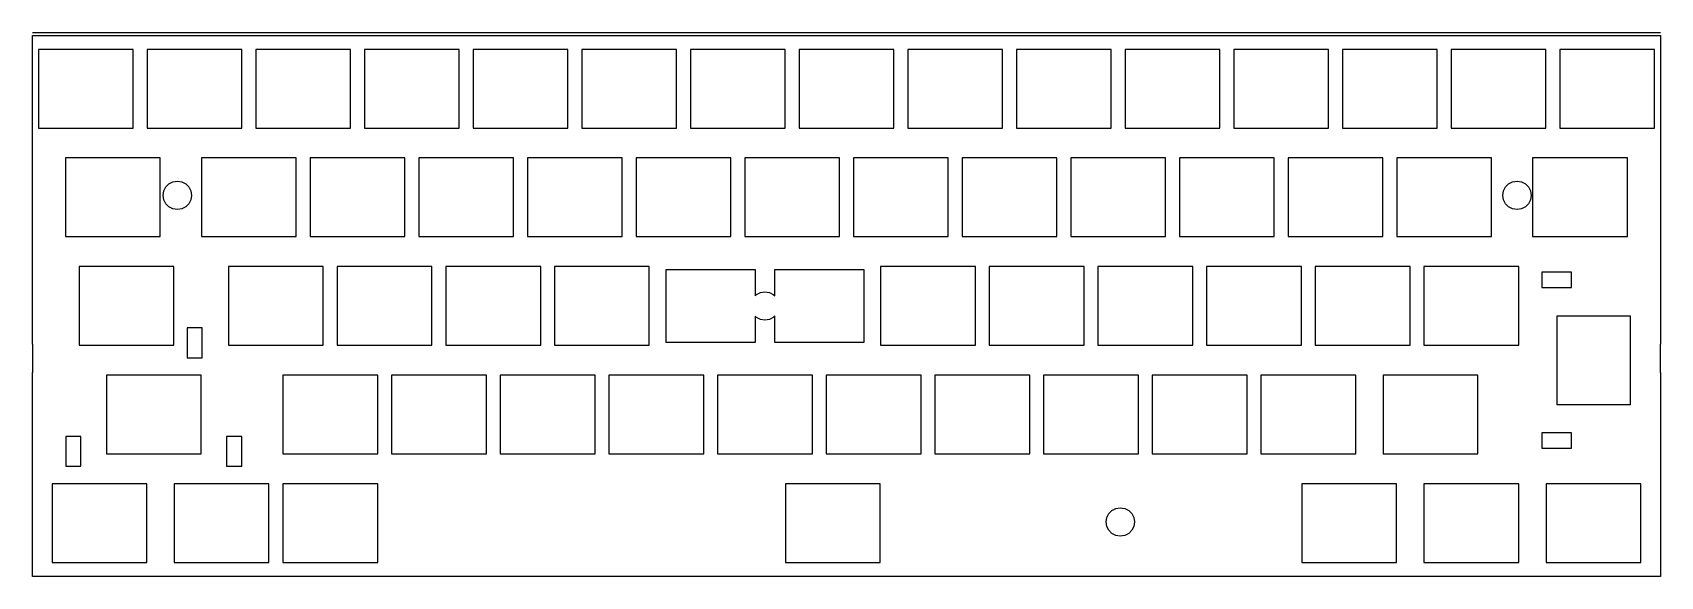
# Model space of a CAD drawing. Header units: millimetres. Extents: x 0 to 285, y 0 to 96.
import ezdxf

# ---------------------------------------------------------------- set-up
doc = ezdxf.new("R2010")
doc.units = ezdxf.units.MM
doc.layers.get('0').update_dxf_attribs({"linetype": 'CONTINUOUS'})

msp = doc.modelspace()

# ---------------------------------------------------------------- linework, layer by layer
for p, q in [((0.09508, 95.6548), (285.469, 95.6548)), ((0.09508, 40.9924), (0.09508, 95.1548)), ((0.09508, 95.1548), (285.469, 95.1548)), ((285.469, 95.1548), (285.469, 40.9924)), ((0.09508, 40.9924), (0.09508, 35.9929)), ((285.469, 35.9929), (285.469, 41)), ((0.09508, 0.22876), (0.09508, 35.9929)), ((285.469, 35.9929), (285.469, 0.22876)), ((285.469, 0.22876), (0.09508, 0.22876))]:
    msp.add_line(p, q)
for points in [[(1.1316, 78.893), (17.731, 78.893), (17.731, 92.6935), (1.1316, 92.6935)], [(36.7811, 78.893), (36.7811, 92.6935), (20.1816, 92.6935), (20.1816, 78.893)], [(55.8311, 92.6935), (39.2316, 92.6935), (39.2316, 78.893), (55.8311, 78.893)], [(74.8811, 92.6935), (58.2816, 92.6935), (58.2816, 78.893), (74.8811, 78.893)], [(93.9311, 92.6935), (77.3302, 92.6935), (77.3302, 78.893), (93.9311, 78.893)], [(112.981, 92.6935), (96.3816, 92.6935), (96.3816, 78.893), (112.981, 78.893)], [(132.031, 92.6935), (115.432, 92.6935), (115.432, 78.893), (132.031, 78.893)], [(151.081, 92.6935), (134.482, 92.6935), (134.482, 78.893), (151.081, 78.893)], [(170.131, 92.6935), (153.532, 92.6935), (153.532, 78.893), (170.131, 78.893)], [(189.181, 92.6935), (172.58, 92.6935), (172.58, 78.893), (189.181, 78.893)], [(208.231, 92.6935), (191.632, 92.6935), (191.632, 78.893), (208.231, 78.893)], [(227.281, 92.6935), (210.68, 92.6935), (210.68, 78.893), (227.281, 78.893)], [(246.331, 92.6935), (229.732, 92.6935), (229.732, 78.893), (246.331, 78.893)], [(265.381, 92.6935), (248.782, 92.6935), (248.782, 78.893), (265.381, 78.893)], [(284.431, 92.6935), (267.83, 92.6935), (267.83, 78.893), (284.431, 78.893)], [(22.4935, 73.6435), (5.8941, 73.6435), (5.8941, 59.843), (22.4935, 59.843)], [(29.7052, 59.843), (46.3061, 59.843), (46.3061, 73.6435), (29.7052, 73.6435)], [(48.7552, 59.843), (65.3561, 59.843), (65.3561, 73.6435), (48.7552, 73.6435)], [(84.4061, 73.6435), (67.8066, 73.6435), (67.8066, 59.843), (84.4061, 59.843)], [(103.456, 73.6435), (86.8566, 73.6435), (86.8566, 59.843), (103.456, 59.843)], [(105.907, 59.843), (122.506, 59.843), (122.506, 73.6435), (105.907, 73.6435)], [(124.955, 59.843), (141.556, 59.843), (141.556, 73.6435), (124.955, 73.6435)], [(144.007, 73.6435), (144.007, 59.843), (160.606, 59.843), (160.606, 73.6435)], [(179.656, 59.843), (179.656, 73.6435), (163.055, 73.6435), (163.055, 59.843)], [(182.107, 73.6435), (182.107, 59.843), (198.706, 59.843), (198.706, 73.6435)], [(217.756, 59.843), (217.756, 73.6435), (201.157, 73.6435), (201.157, 59.843)], [(220.205, 59.843), (236.806, 59.843), (236.806, 73.6435), (220.205, 73.6435)], [(239.257, 73.6435), (239.257, 59.843), (255.856, 59.843), (255.856, 73.6435)], [(279.669, 73.6435), (263.069, 73.6435), (263.069, 59.843), (279.669, 59.843)], [(25.4827, 69.5925), (26.2544, 69.4711), (26.9517, 69.1155), (27.5029, 68.5631), (27.8598, 67.8656), (27.9811, 67.0913), (27.8598, 66.3208), (27.5029, 65.6237), (26.9517, 65.0709), (26.2544, 64.7153), (25.4827, 64.5915), (24.7082, 64.7153), (24.0123, 65.0709), (23.4583, 65.6237), (23.1042, 66.3208), (22.9829, 67.0913), (23.1042, 67.8656), (23.4583, 68.5631), (24.0123, 69.1155), (24.7082, 69.4711)], [(258.862, 69.1155), (259.559, 69.4711), (260.332, 69.5925), (261.104, 69.4711), (261.801, 69.1155), (262.354, 68.5631), (262.708, 67.8656), (262.832, 67.0913), (262.708, 66.3208), (262.354, 65.6237), (261.801, 65.0709), (261.104, 64.7153), (260.332, 64.5915), (259.559, 64.7153), (258.862, 65.0709), (258.309, 65.6237), (257.954, 66.3208), (257.831, 67.0913), (257.954, 67.8656), (258.309, 68.5631)], [(24.8761, 54.5935), (8.27535, 54.5935), (8.27535, 40.793), (24.8761, 40.793)], [(51.0672, 54.5935), (34.4691, 54.5935), (34.4691, 40.793), (51.0672, 40.793)], [(53.5191, 54.5935), (53.5191, 40.793), (70.1186, 40.793), (70.1186, 54.5935)], [(72.5691, 40.793), (89.1686, 40.793), (89.1686, 54.5935), (72.5691, 54.5935)], [(108.217, 40.793), (108.217, 54.5935), (91.6191, 54.5935), (91.6191, 40.793)], [(165.37, 40.793), (165.37, 54.5935), (148.769, 54.5935), (148.769, 40.793)], [(167.819, 54.5935), (167.819, 40.793), (184.419, 40.793), (184.419, 54.5935)], [(186.869, 54.5935), (186.869, 40.793), (203.47, 40.793), (203.47, 54.5935)], [(205.919, 54.5935), (205.919, 40.793), (222.52, 40.793), (222.52, 54.5935)], [(224.969, 40.793), (241.569, 40.793), (241.569, 54.5935), (224.969, 54.5935)], [(244.019, 40.793), (260.619, 40.793), (260.619, 54.5935), (244.019, 54.5935)], [(111.169, 54.0935), (126.769, 54.0935), (126.769, 49.4714), (127.012, 49.7156), (127.71, 50.0712), (128.483, 50.1908), (129.255, 50.0712), (129.952, 49.7156), (130.218, 49.4482), (130.218, 54.0935), (145.819, 54.0935), (145.819, 41.293), (130.218, 41.293), (130.218, 45.937), (129.952, 45.671), (129.255, 45.314), (128.483, 45.1915), (127.71, 45.314), (127.012, 45.671), (126.769, 45.9147), (126.769, 41.293), (111.169, 41.293)], [(269.876, 50.9309), (269.876, 53.5975), (264.67, 53.5975), (264.67, 50.9309)], [(267.349, 30.3678), (267.349, 45.9687), (280.15, 45.9687), (280.15, 40.1645), (280.15, 36.8212), (280.15, 30.3678)], [(29.8469, 43.8203), (27.1804, 43.8203), (27.1804, 38.6126), (29.8469, 38.6126)], [(29.6358, 35.5435), (13.0378, 35.5435), (13.0378, 21.7429), (29.6358, 21.7429)], [(60.595, 35.5435), (43.9941, 35.5435), (43.9941, 21.7429), (60.595, 21.7429)], [(63.0441, 21.7429), (79.645, 21.7429), (79.645, 35.5435), (63.0441, 35.5435)], [(98.6936, 21.7429), (98.6936, 35.5435), (82.0941, 35.5435), (82.0941, 21.7429)], [(117.744, 35.5435), (101.144, 35.5435), (101.144, 21.7429), (117.744, 21.7429)], [(120.194, 21.7429), (136.794, 21.7429), (136.794, 35.5435), (120.194, 35.5435)], [(139.244, 21.7429), (155.845, 21.7429), (155.845, 35.5435), (139.244, 35.5435)], [(174.895, 21.7429), (174.895, 35.5435), (158.294, 35.5435), (158.294, 21.7429)], [(193.944, 21.7429), (193.944, 35.5435), (177.344, 35.5435), (177.344, 21.7429)], [(196.394, 21.7429), (212.995, 21.7429), (212.995, 35.5435), (196.394, 35.5435)], [(232.044, 21.7429), (232.044, 35.5435), (215.444, 35.5435), (215.444, 21.7429)], [(236.875, 35.5435), (236.875, 21.7429), (253.473, 21.7429), (253.473, 35.5435)], [(5.90903, 24.7688), (5.90903, 19.564), (8.57416, 19.564), (8.57416, 24.7688)], [(36.7661, 24.7688), (34.1009, 24.7688), (34.1009, 19.564), (36.7661, 19.564)], [(264.67, 25.4055), (264.67, 22.739), (269.876, 22.739), (269.876, 25.4055)], [(20.1123, 16.4921), (3.51285, 16.4921), (3.51285, 2.69291), (20.1123, 2.69291)], [(41.5436, 16.4921), (24.9441, 16.4921), (24.9441, 2.69291), (41.5436, 2.69291)], [(60.595, 16.4921), (43.9941, 16.4921), (43.9941, 2.69291), (60.595, 2.69291)], [(148.7, 16.4921), (132.1, 16.4921), (132.1, 2.69291), (148.7, 2.69291)], [(239.186, 16.4921), (222.586, 16.4921), (222.586, 2.69291), (239.186, 2.69291)], [(260.619, 16.4921), (244.019, 16.4921), (244.019, 2.69291), (260.619, 2.69291)], [(282.05, 16.4921), (265.449, 16.4921), (265.449, 2.69291), (282.05, 2.69291)], [(188.758, 11.2627), (189.312, 11.8139), (190.008, 12.1708), (190.781, 12.2921), (191.554, 12.1708), (192.252, 11.8139), (192.804, 11.2627), (193.16, 10.564), (193.281, 9.79233), (193.16, 9.01926), (192.804, 8.32337), (192.252, 7.76937), (191.554, 7.41521), (190.781, 7.29259), (190.008, 7.41521), (189.312, 7.76937), (188.758, 8.32337), (188.404, 9.01926), (188.281, 9.79233), (188.404, 10.564)]]:
    msp.add_lwpolyline(points, close=True)

doc.saveas('drawing.dxf')
